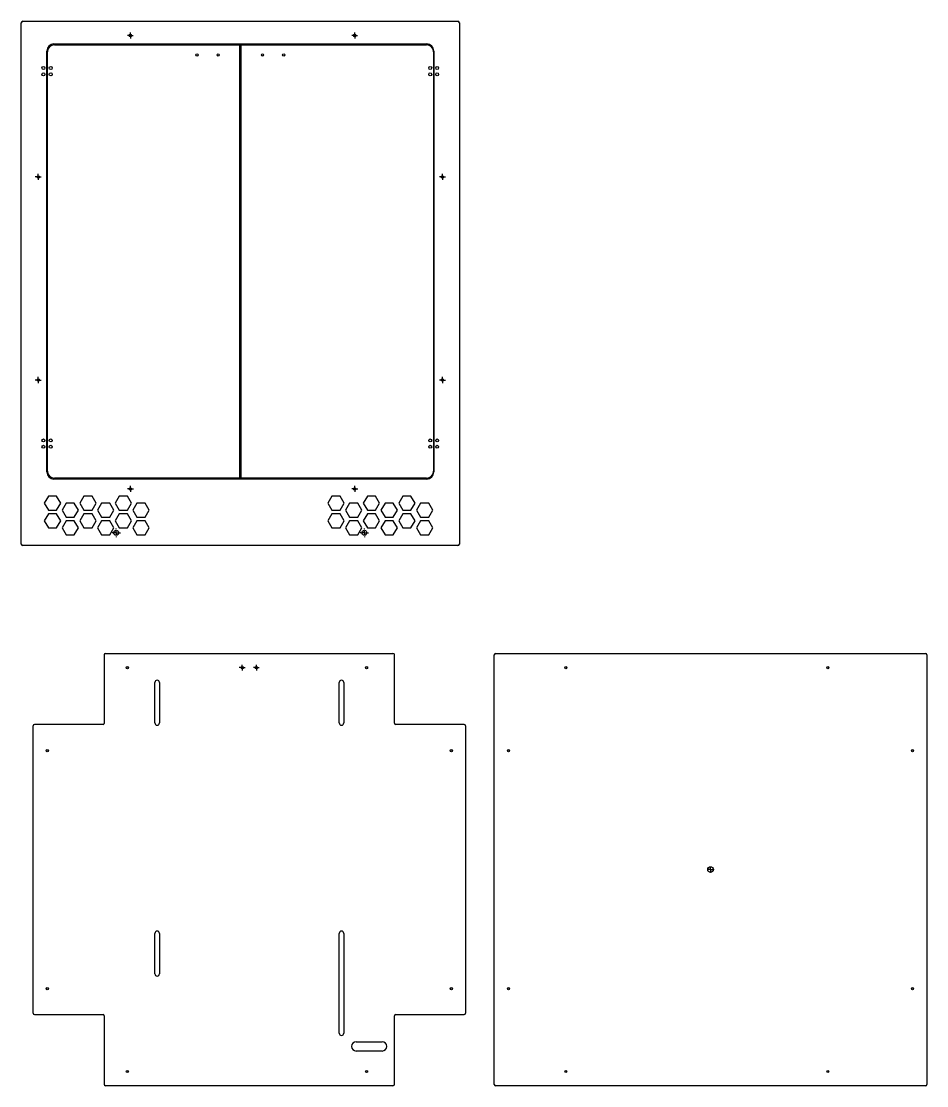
# Model space of a CAD drawing. Header units: millimetres. Extents: x 47 to 3316, y 82 to 1585.
# Drawn here: x 47 to 1324, y 83 to 1585 of the extents above; entities that cross this region are included whole.
import ezdxf

# ---------------------------------------------------------------- set-up
doc = ezdxf.new("R2010")
doc.units = ezdxf.units.MM
doc.layers.add('10', color=7, linetype='Continuous')

# ---------------------------------------------------------------- blocks, each defined once
blk = doc.blocks.new('SW_CENTERMARKSYMBOL_0')
at = {"layer": '10', "color": 0}
for p, q in [((-2.5, 0), (-4.1, 0)), ((0, 0), (-2.5, 0)), ((0, 2.5), (0, 4.1)), ((0, 0), (0, 2.5)), ((0, 0), (0, -2.5)), ((0, 0), (2.5, 0)), ((2.5, 0), (4.1, 0)), ((0, -2.5), (0, -4.1))]:
    blk.add_line(p, q, dxfattribs=at)
blk = doc.blocks.new('SW_CENTERMARKSYMBOL_1')
at = {"layer": '10', "color": 0}
for p, q in [((-2.5, 0), (-4.1, 0)), ((0, 0), (-2.5, 0)), ((0, 2.5), (0, 4.1)), ((0, 0), (0, 2.5)), ((0, 0), (0, -2.5)), ((0, 0), (2.5, 0)), ((2.5, 0), (4.1, 0)), ((0, -2.5), (0, -4.1))]:
    blk.add_line(p, q, dxfattribs=at)
blk = doc.blocks.new('SW_DOWELSYMBOL_0')
at = {"linetype": 'Continuous', "lineweight": 18}
h = blk.add_hatch(color=0, dxfattribs=at)
edge = h.paths.add_edge_path(flags=0)
edge.add_arc((0, 0), 1.5, 180, 270)
edge.add_line((0, -1.5), (0, 0))
edge.add_line((0, 0), (-1.5, 0))
h = blk.add_hatch(color=0, dxfattribs=at)
edge = h.paths.add_edge_path(flags=0)
edge.add_arc((0, 0), 1.5, 0, 90)
edge.add_line((0, 1.5), (0, 0))
edge.add_line((0, 0), (1.5, 0))
at = {"layer": '10', "color": 0}
blk.add_circle((0, 0), 1.5, dxfattribs=at)
blk = doc.blocks.new('SW_DOWELSYMBOL_1')
at = {"linetype": 'Continuous', "lineweight": 18}
h = blk.add_hatch(color=0, dxfattribs=at)
edge = h.paths.add_edge_path(flags=0)
edge.add_arc((0, 0), 1.5, 180, 270)
edge.add_line((0, -1.5), (0, 0))
edge.add_line((0, 0), (-1.5, 0))
h = blk.add_hatch(color=0, dxfattribs=at)
edge = h.paths.add_edge_path(flags=0)
edge.add_arc((0, 0), 1.5, 0, 90)
edge.add_line((0, 1.5), (0, 0))
edge.add_line((0, 0), (1.5, 0))
at = {"layer": '10', "color": 0}
blk.add_circle((0, 0), 1.5, dxfattribs=at)
blk = doc.blocks.new('SW_DOWELSYMBOL_2')
at = {"linetype": 'Continuous', "lineweight": 18}
h = blk.add_hatch(color=0, dxfattribs=at)
edge = h.paths.add_edge_path(flags=0)
edge.add_arc((0, 0), 1.5, 180, 270)
edge.add_line((0, -1.5), (0, 0))
edge.add_line((0, 0), (-1.5, 0))
h = blk.add_hatch(color=0, dxfattribs=at)
edge = h.paths.add_edge_path(flags=0)
edge.add_arc((0, 0), 1.5, 0, 90)
edge.add_line((0, 1.5), (0, 0))
edge.add_line((0, 0), (1.5, 0))
at = {"layer": '10', "color": 0}
blk.add_circle((0, 0), 1.5, dxfattribs=at)
blk = doc.blocks.new('SW_DOWELSYMBOL_3')
at = {"linetype": 'Continuous', "lineweight": 18}
h = blk.add_hatch(color=0, dxfattribs=at)
edge = h.paths.add_edge_path(flags=0)
edge.add_arc((0, 0), 1.5, 180, 270)
edge.add_line((0, -1.5), (0, 0))
edge.add_line((0, 0), (-1.5, 0))
h = blk.add_hatch(color=0, dxfattribs=at)
edge = h.paths.add_edge_path(flags=0)
edge.add_arc((0, 0), 1.5, 0, 90)
edge.add_line((0, 1.5), (0, 0))
edge.add_line((0, 0), (1.5, 0))
at = {"layer": '10', "color": 0}
blk.add_circle((0, 0), 1.5, dxfattribs=at)
blk = doc.blocks.new('SW_DOWELSYMBOL_4')
at = {"linetype": 'Continuous', "lineweight": 18}
h = blk.add_hatch(color=0, dxfattribs=at)
edge = h.paths.add_edge_path(flags=0)
edge.add_arc((0, 0), 1.5, 180, 270)
edge.add_line((0, -1.5), (0, 0))
edge.add_line((0, 0), (-1.5, 0))
h = blk.add_hatch(color=0, dxfattribs=at)
edge = h.paths.add_edge_path(flags=0)
edge.add_arc((0, 0), 1.5, 0, 90)
edge.add_line((0, 1.5), (0, 0))
edge.add_line((0, 0), (1.5, 0))
at = {"layer": '10', "color": 0}
blk.add_circle((0, 0), 1.5, dxfattribs=at)
blk = doc.blocks.new('SW_DOWELSYMBOL_5')
at = {"linetype": 'Continuous', "lineweight": 18}
h = blk.add_hatch(color=0, dxfattribs=at)
edge = h.paths.add_edge_path(flags=0)
edge.add_arc((0, 0), 1.5, 180, 270)
edge.add_line((0, -1.5), (0, 0))
edge.add_line((0, 0), (-1.5, 0))
h = blk.add_hatch(color=0, dxfattribs=at)
edge = h.paths.add_edge_path(flags=0)
edge.add_arc((0, 0), 1.5, 0, 90)
edge.add_line((0, 1.5), (0, 0))
edge.add_line((0, 0), (1.5, 0))
at = {"layer": '10', "color": 0}
blk.add_circle((0, 0), 1.5, dxfattribs=at)
blk = doc.blocks.new('SW_DOWELSYMBOL_6')
at = {"linetype": 'Continuous', "lineweight": 18}
h = blk.add_hatch(color=0, dxfattribs=at)
edge = h.paths.add_edge_path(flags=0)
edge.add_arc((0, 0), 1.5, 180, 270)
edge.add_line((0, -1.5), (0, 0))
edge.add_line((0, 0), (-1.5, 0))
h = blk.add_hatch(color=0, dxfattribs=at)
edge = h.paths.add_edge_path(flags=0)
edge.add_arc((0, 0), 1.5, 0, 90)
edge.add_line((0, 1.5), (0, 0))
edge.add_line((0, 0), (1.5, 0))
at = {"layer": '10', "color": 0}
blk.add_circle((0, 0), 1.5, dxfattribs=at)
blk = doc.blocks.new('SW_DOWELSYMBOL_7')
at = {"linetype": 'Continuous', "lineweight": 18}
h = blk.add_hatch(color=0, dxfattribs=at)
edge = h.paths.add_edge_path(flags=0)
edge.add_arc((0, 0), 1.5, 180, 270)
edge.add_line((0, -1.5), (0, 0))
edge.add_line((0, 0), (-1.5, 0))
h = blk.add_hatch(color=0, dxfattribs=at)
edge = h.paths.add_edge_path(flags=0)
edge.add_arc((0, 0), 1.5, 0, 90)
edge.add_line((0, 1.5), (0, 0))
edge.add_line((0, 0), (1.5, 0))
at = {"layer": '10', "color": 0}
blk.add_circle((0, 0), 1.5, dxfattribs=at)
blk = doc.blocks.new('SW_CENTERMARKSYMBOL_2')
at = {"layer": '10', "color": 0}
for p, q in [((-2.5, 0), (-4.25, 0)), ((0, 0), (-2.5, 0)), ((0, 2.5), (0, 4.25)), ((0, 0), (0, 2.5)), ((0, 0), (0, -2.5)), ((0, 0), (2.5, 0)), ((2.5, 0), (4.25, 0)), ((0, -2.5), (0, -4.25))]:
    blk.add_line(p, q, dxfattribs=at)
blk = doc.blocks.new('SW_CENTERMARKSYMBOL_3')
at = {"layer": '10', "color": 0}
for p, q in [((-2.5, 0), (-4.25, 0)), ((0, 0), (-2.5, 0)), ((0, 2.5), (0, 4.25)), ((0, 0), (0, 2.5)), ((0, 0), (0, -2.5)), ((0, 0), (2.5, 0)), ((2.5, 0), (4.25, 0)), ((0, -2.5), (0, -4.25))]:
    blk.add_line(p, q, dxfattribs=at)
blk = doc.blocks.new('SW_CENTERMARKSYMBOL_4')
at = {"layer": '10', "color": 0}
for p, q in [((-2.5, 0), (-4.25, 0)), ((0, 0), (-2.5, 0)), ((0, 2.5), (0, 4.25)), ((0, 0), (0, 2.5)), ((0, 0), (0, -2.5)), ((0, 0), (2.5, 0)), ((2.5, 0), (4.25, 0)), ((0, -2.5), (0, -4.25))]:
    blk.add_line(p, q, dxfattribs=at)
blk = doc.blocks.new('SW_CENTERMARKSYMBOL_5')
at = {"layer": '10', "color": 0}
for p, q in [((-2.5, 0), (-4.25, 0)), ((0, 0), (-2.5, 0)), ((0, 2.5), (0, 4.25)), ((0, 0), (0, 2.5)), ((0, 0), (0, -2.5)), ((0, 0), (2.5, 0)), ((2.5, 0), (4.25, 0)), ((0, -2.5), (0, -4.25))]:
    blk.add_line(p, q, dxfattribs=at)
blk = doc.blocks.new('SW_CENTERMARKSYMBOL_6')
at = {"layer": '10', "color": 0}
for p, q in [((-2.5, 0), (-4.25, 0)), ((0, 0), (-2.5, 0)), ((0, 2.5), (0, 4.25)), ((0, 0), (0, 2.5)), ((0, 0), (0, -2.5)), ((0, 0), (2.5, 0)), ((2.5, 0), (4.25, 0)), ((0, -2.5), (0, -4.25))]:
    blk.add_line(p, q, dxfattribs=at)
blk = doc.blocks.new('SW_CENTERMARKSYMBOL_7')
at = {"layer": '10', "color": 0}
for p, q in [((-2.5, 0), (-4.25, 0)), ((0, 0), (-2.5, 0)), ((0, 2.5), (0, 4.25)), ((0, 0), (0, 2.5)), ((0, 0), (0, -2.5)), ((0, 0), (2.5, 0)), ((2.5, 0), (4.25, 0)), ((0, -2.5), (0, -4.25))]:
    blk.add_line(p, q, dxfattribs=at)
blk = doc.blocks.new('SW_CENTERMARKSYMBOL_16')
at = {"layer": '10', "color": 0}
for p, q in [((-5, 0), (-6, 0)), ((0, 0), (-2.5, 0)), ((0, 5), (0, 6)), ((0, 0), (0, 2.5)), ((0, 0), (0, -2.5)), ((0, 0), (2.5, 0)), ((5, 0), (6, 0)), ((0, -5), (0, -6))]:
    blk.add_line(p, q, dxfattribs=at)
blk = doc.blocks.new('SW_CENTERMARKSYMBOL_17')
at = {"layer": '10', "color": 0}
for p, q in [((-5, 0), (-6, 0)), ((0, 0), (-2.5, 0)), ((0, 5), (0, 6)), ((0, 0), (0, 2.5)), ((0, 0), (0, -2.5)), ((0, 0), (2.5, 0)), ((5, 0), (6, 0)), ((0, -5), (0, -6))]:
    blk.add_line(p, q, dxfattribs=at)

msp = doc.modelspace()

# ---------------------------------------------------------------- linework, layer by layer
at = {"color": 7, "linetype": 'Continuous', "lineweight": 25}
for p, q in [((46.824, 847.463), (46.824, 1583.463)), ((48.824, 1585.463), (662.824, 1585.463)), ((664.824, 1583.463), (664.824, 847.463)), ((92.824, 1553.463), (618.824, 1553.463)), ((93.581, 1552.163), (354.581, 1552.163)), ((354.581, 1552.163), (354.581, 940.763)), ((357.067, 940.763), (357.067, 1552.163)), ((357.067, 1552.163), (618.467, 1552.163)), ((82.824, 949.463), (82.824, 1543.463)), ((83.581, 950.763), (83.581, 1542.163)), ((628.467, 1542.163), (628.467, 950.763)), ((628.824, 1543.463), (628.824, 949.463)), ((618.824, 939.463), (92.824, 939.463)), ((354.581, 940.763), (93.581, 940.763)), ((618.467, 940.763), (357.067, 940.763)), ((85.05, 915.474), (79.277, 905.474)), ((79.277, 905.474), (85.05, 895.474)), ((96.597, 915.474), (85.05, 915.474)), ((102.371, 905.474), (96.597, 915.474)), ((96.597, 895.474), (102.371, 905.474)), ((110.05, 905.474), (104.277, 895.474)), ((121.597, 905.474), (110.05, 905.474)), ((127.371, 895.474), (121.597, 905.474)), ((135.05, 915.474), (129.277, 905.474)), ((129.277, 905.474), (135.05, 895.474)), ((146.597, 915.474), (135.05, 915.474)), ((152.371, 905.474), (146.597, 915.474)), ((146.597, 895.474), (152.371, 905.474)), ((160.05, 905.474), (154.277, 895.474)), ((171.597, 905.474), (160.05, 905.474)), ((177.371, 895.474), (171.597, 905.474)), ((185.05, 915.474), (179.277, 905.474)), ((179.277, 905.474), (185.05, 895.474)), ((196.597, 915.474), (185.05, 915.474)), ((202.371, 905.474), (196.597, 915.474)), ((196.597, 895.474), (202.371, 905.474)), ((210.05, 905.474), (204.277, 895.474)), ((221.597, 905.474), (210.05, 905.474)), ((227.371, 895.474), (221.597, 905.474)), ((485.05, 915.474), (479.277, 905.474)), ((479.277, 905.474), (485.05, 895.474)), ((496.597, 915.474), (485.05, 915.474)), ((502.371, 905.474), (496.597, 915.474)), ((496.597, 895.474), (502.371, 905.474)), ((510.05, 905.474), (504.277, 895.474)), ((521.597, 905.474), (510.05, 905.474)), ((527.371, 895.474), (521.597, 905.474)), ((535.05, 915.474), (529.277, 905.474)), ((529.277, 905.474), (535.05, 895.474)), ((546.597, 915.474), (535.05, 915.474)), ((552.371, 905.474), (546.597, 915.474)), ((546.597, 895.474), (552.371, 905.474)), ((560.05, 905.474), (554.277, 895.474)), ((571.597, 905.474), (560.05, 905.474)), ((577.371, 895.474), (571.597, 905.474)), ((585.05, 915.474), (579.277, 905.474)), ((579.277, 905.474), (585.05, 895.474)), ((596.597, 915.474), (585.05, 915.474)), ((602.371, 905.474), (596.597, 915.474)), ((596.597, 895.474), (602.371, 905.474)), ((610.05, 905.474), (604.277, 895.474)), ((621.597, 905.474), (610.05, 905.474)), ((627.371, 895.474), (621.597, 905.474)), ((85.05, 890.474), (79.277, 880.474)), ((85.05, 895.474), (96.597, 895.474)), ((96.597, 890.474), (85.05, 890.474)), ((102.371, 880.474), (96.597, 890.474)), ((104.277, 895.474), (110.05, 885.474)), ((121.597, 885.474), (127.371, 895.474)), ((135.05, 890.474), (129.277, 880.474)), ((135.05, 895.474), (146.597, 895.474)), ((146.597, 890.474), (135.05, 890.474)), ((152.371, 880.474), (146.597, 890.474)), ((154.277, 895.474), (160.05, 885.474)), ((171.597, 885.474), (177.371, 895.474)), ((185.05, 890.474), (179.277, 880.474)), ((185.05, 895.474), (196.597, 895.474)), ((196.597, 890.474), (185.05, 890.474)), ((202.371, 880.474), (196.597, 890.474)), ((204.277, 895.474), (210.05, 885.474)), ((221.597, 885.474), (227.371, 895.474)), ((485.05, 890.474), (479.277, 880.474)), ((485.05, 895.474), (496.597, 895.474)), ((496.597, 890.474), (485.05, 890.474)), ((502.371, 880.474), (496.597, 890.474)), ((504.277, 895.474), (510.05, 885.474)), ((521.597, 885.474), (527.371, 895.474)), ((535.05, 890.474), (529.277, 880.474)), ((535.05, 895.474), (546.597, 895.474)), ((546.597, 890.474), (535.05, 890.474)), ((552.371, 880.474), (546.597, 890.474)), ((554.277, 895.474), (560.05, 885.474)), ((571.597, 885.474), (577.371, 895.474)), ((585.05, 890.474), (579.277, 880.474)), ((585.05, 895.474), (596.597, 895.474)), ((596.597, 890.474), (585.05, 890.474)), ((602.371, 880.474), (596.597, 890.474)), ((604.277, 895.474), (610.05, 885.474)), ((621.597, 885.474), (627.371, 895.474)), ((79.277, 880.474), (85.05, 870.474)), ((96.597, 870.474), (102.371, 880.474)), ((110.05, 880.474), (104.277, 870.474)), ((110.05, 885.474), (121.597, 885.474)), ((121.597, 880.474), (110.05, 880.474)), ((127.371, 870.474), (121.597, 880.474)), ((129.277, 880.474), (135.05, 870.474)), ((146.597, 870.474), (152.371, 880.474)), ((160.05, 880.474), (154.277, 870.474)), ((160.05, 885.474), (171.597, 885.474)), ((171.597, 880.474), (160.05, 880.474)), ((177.371, 870.474), (171.597, 880.474)), ((179.277, 880.474), (185.05, 870.474)), ((196.597, 870.474), (202.371, 880.474)), ((210.05, 880.474), (204.277, 870.474)), ((210.05, 885.474), (221.597, 885.474)), ((221.597, 880.474), (210.05, 880.474)), ((227.371, 870.474), (221.597, 880.474)), ((479.277, 880.474), (485.05, 870.474)), ((496.597, 870.474), (502.371, 880.474)), ((510.05, 880.474), (504.277, 870.474)), ((510.05, 885.474), (521.597, 885.474)), ((521.597, 880.474), (510.05, 880.474)), ((527.371, 870.474), (521.597, 880.474)), ((529.277, 880.474), (535.05, 870.474)), ((546.597, 870.474), (552.371, 880.474)), ((560.05, 880.474), (554.277, 870.474)), ((560.05, 885.474), (571.597, 885.474)), ((571.597, 880.474), (560.05, 880.474)), ((577.371, 870.474), (571.597, 880.474)), ((579.277, 880.474), (585.05, 870.474)), ((596.597, 870.474), (602.371, 880.474)), ((610.05, 880.474), (604.277, 870.474)), ((610.05, 885.474), (621.597, 885.474)), ((621.597, 880.474), (610.05, 880.474)), ((627.371, 870.474), (621.597, 880.474)), ((85.05, 870.474), (96.597, 870.474)), ((104.277, 870.474), (110.05, 860.474)), ((110.05, 860.474), (121.597, 860.474)), ((121.597, 860.474), (127.371, 870.474)), ((135.05, 870.474), (146.597, 870.474)), ((154.277, 870.474), (160.05, 860.474)), ((160.05, 860.474), (171.597, 860.474)), ((171.597, 860.474), (177.371, 870.474)), ((185.05, 870.474), (196.597, 870.474)), ((204.277, 870.474), (210.05, 860.474)), ((210.05, 860.474), (221.597, 860.474)), ((221.597, 860.474), (227.371, 870.474)), ((485.05, 870.474), (496.597, 870.474)), ((504.277, 870.474), (510.05, 860.474)), ((510.05, 860.474), (521.597, 860.474)), ((521.597, 860.474), (527.371, 870.474)), ((535.05, 870.474), (546.597, 870.474)), ((554.277, 870.474), (560.05, 860.474)), ((560.05, 860.474), (571.597, 860.474)), ((571.597, 860.474), (577.371, 870.474)), ((585.05, 870.474), (596.597, 870.474)), ((604.277, 870.474), (610.05, 860.474)), ((610.05, 860.474), (621.597, 860.474)), ((621.597, 860.474), (627.371, 870.474)), ((662.824, 845.463), (48.824, 845.463)), ((163.806, 691.262), (163.806, 594.493)), ((165.806, 693.262), (571.206, 693.262)), ((573.206, 594.962), (573.206, 691.262)), ((714.135, 85.004), (714.135, 691.519)), ((715.878, 693.262), (1322.393, 693.262)), ((1324.135, 691.519), (1324.135, 85.004)), ((235.306, 595.262), (235.306, 652.262)), ((241.706, 652.262), (241.706, 595.262)), ((495.306, 595.262), (495.306, 652.262)), ((501.706, 652.262), (501.706, 595.262)), ((63.506, 185.562), (63.506, 590.962)), ((162.275, 592.962), (65.506, 592.962)), ((671.506, 592.962), (575.206, 592.962)), ((673.506, 590.962), (673.506, 185.562)), ((235.306, 241.262), (235.306, 298.262)), ((241.706, 298.262), (241.706, 241.262)), ((495.306, 157.351), (495.306, 298.262)), ((501.706, 298.262), (501.706, 157.351)), ((65.506, 183.562), (162.275, 183.562)), ((163.806, 182.031), (163.806, 85.262)), ((573.206, 85.262), (573.206, 182.031)), ((574.737, 183.562), (671.506, 183.562)), ((519.328, 145.294), (555.794, 145.294)), ((555.794, 132.229), (519.328, 132.229)), ((571.206, 83.262), (165.806, 83.262)), ((1322.393, 83.262), (715.878, 83.262))]:
    msp.add_line(p, q, dxfattribs=at)
for centre, radius in [((200.667, 1565.463), 1.75), ((517.154, 1565.463), 1.75), ((294.581, 1537.963), 1.6), ((324.581, 1537.963), 1.6), ((387.067, 1537.963), 1.6), ((417.067, 1537.963), 1.6), ((78.124, 1519.556), 2.1), ((88.281, 1519.556), 2.1), ((623.767, 1519.556), 2.1), ((633.524, 1519.556), 2.1), ((78.124, 1510.556), 2.1), ((88.281, 1510.556), 2.1), ((623.767, 1510.556), 2.1), ((633.524, 1510.556), 2.1), ((70.824, 1365.819), 1.75), ((640.824, 1365.819), 1.75), ((70.824, 1079.211), 1.75), ((640.824, 1079.211), 1.75), ((78.124, 993.947), 2.1), ((88.281, 993.947), 2.1), ((623.767, 993.947), 2.1), ((633.524, 993.947), 2.1), ((78.124, 984.947), 2.1), ((88.281, 984.947), 2.1), ((623.767, 984.947), 2.1), ((633.524, 984.947), 2.1), ((200.667, 925.463), 1.75), ((517.154, 925.463), 1.75), ((180.824, 863.563), 3.5), ((530.824, 863.563), 3.5), ((196.422, 673.262), 1.5), ((358.506, 673.262), 1.6), ((378.506, 673.262), 1.6), ((533.94, 673.262), 1.5), ((814.984, 673.262), 1.5), ((1184.569, 673.262), 1.5), ((83.506, 556.12), 1.5), ((653.506, 556.12), 1.5), ((734.135, 556.12), 1.5), ((1304.135, 556.12), 1.5), ((1019.135, 388.262), 4), ((83.506, 220.215), 1.5), ((653.506, 220.215), 1.5), ((734.135, 220.215), 1.5), ((1304.135, 220.215), 1.5), ((196.422, 103.262), 1.5), ((533.94, 103.262), 1.5), ((814.984, 103.262), 1.5), ((1184.569, 103.262), 1.5)]:
    msp.add_circle(centre, radius, dxfattribs=at)
for centre, radius, start, end in [((48.824, 1583.463), 2, 90, 180), ((662.824, 1583.463), 2, 0, 90), ((92.824, 1543.463), 10, 90, 180), ((93.581, 1542.163), 10, 90, 180), ((618.467, 1542.163), 10, 0, 90), ((618.824, 1543.463), 10, 0, 90), ((92.824, 949.463), 10, 180, 270), ((93.581, 950.763), 10, 180, 270), ((618.467, 950.763), 10, 270, 0), ((618.824, 949.463), 10, 270, 0), ((48.824, 847.463), 2, 180, 270), ((662.824, 847.463), 2, 270, 0), ((165.806, 691.262), 2, 90, 180), ((571.206, 691.262), 2, 0, 90), ((715.878, 691.519), 1.743, 90, 180), ((1322.393, 691.519), 1.743, 0, 90), ((238.506, 652.262), 3.2, 0, 180), ((498.506, 652.262), 3.2, 0, 180), ((65.506, 590.962), 2, 90, 180), ((162.275, 594.493), 1.531, 270, 0), ((238.506, 595.262), 3.2, 180, 0), ((498.506, 595.262), 3.2, 180, 0), ((575.206, 594.962), 2, 180, 270), ((671.506, 590.962), 2, 0, 90), ((238.506, 298.262), 3.2, 0, 180), ((498.506, 298.262), 3.2, 0, 180), ((238.506, 241.262), 3.2, 180, 0), ((65.506, 185.562), 2, 180, 270), ((162.275, 182.031), 1.531, 0, 90), ((574.737, 182.031), 1.531, 90, 180), ((671.506, 185.562), 2, 270, 0), ((498.506, 157.351), 3.2, 180, 0), ((519.328, 138.762), 6.533, 90, 270), ((555.794, 138.762), 6.533, 270, 90), ((165.806, 85.262), 2, 180, 270), ((571.206, 85.262), 2, 270, 0), ((715.878, 85.004), 1.743, 180, 270), ((1322.393, 85.004), 1.743, 270, 0)]:
    msp.add_arc(centre, radius, start, end, dxfattribs=at)

# ---------------------------------------------------------------- block references
at = {"layer": '10'}
for name, p in [('SW_CENTERMARKSYMBOL_1', (200.667, 1565.463)), ('SW_CENTERMARKSYMBOL_0', (517.154, 1565.463)), ('SW_CENTERMARKSYMBOL_2', (70.824, 1365.819)), ('SW_CENTERMARKSYMBOL_7', (640.824, 1365.819)), ('SW_CENTERMARKSYMBOL_3', (70.824, 1079.211)), ('SW_CENTERMARKSYMBOL_6', (640.824, 1079.211)), ('SW_CENTERMARKSYMBOL_4', (200.667, 925.463)), ('SW_CENTERMARKSYMBOL_5', (517.154, 925.463)), ('SW_CENTERMARKSYMBOL_16', (180.824, 863.563)), ('SW_CENTERMARKSYMBOL_17', (530.824, 863.563)), ('SW_CENTERMARKSYMBOL_1', (358.506, 673.262)), ('SW_CENTERMARKSYMBOL_0', (378.506, 673.262)), ('SW_DOWELSYMBOL_4', (196.422, 673.262)), ('SW_DOWELSYMBOL_5', (533.94, 673.262)), ('SW_DOWELSYMBOL_4', (814.984, 673.262)), ('SW_DOWELSYMBOL_5', (1184.569, 673.262)), ('SW_DOWELSYMBOL_1', (83.506, 556.12)), ('SW_DOWELSYMBOL_0', (653.506, 556.12)), ('SW_DOWELSYMBOL_1', (734.135, 556.12)), ('SW_DOWELSYMBOL_0', (1304.135, 556.12)), ('SW_CENTERMARKSYMBOL_0', (1019.135, 388.262)), ('SW_DOWELSYMBOL_3', (83.506, 220.215)), ('SW_DOWELSYMBOL_2', (653.506, 220.215)), ('SW_DOWELSYMBOL_3', (734.135, 220.215)), ('SW_DOWELSYMBOL_2', (1304.135, 220.215)), ('SW_DOWELSYMBOL_7', (196.422, 103.262)), ('SW_DOWELSYMBOL_6', (533.94, 103.262)), ('SW_DOWELSYMBOL_7', (814.984, 103.262)), ('SW_DOWELSYMBOL_6', (1184.569, 103.262))]:
    msp.add_blockref(name, p, dxfattribs=at)

doc.saveas('drawing.dxf')
